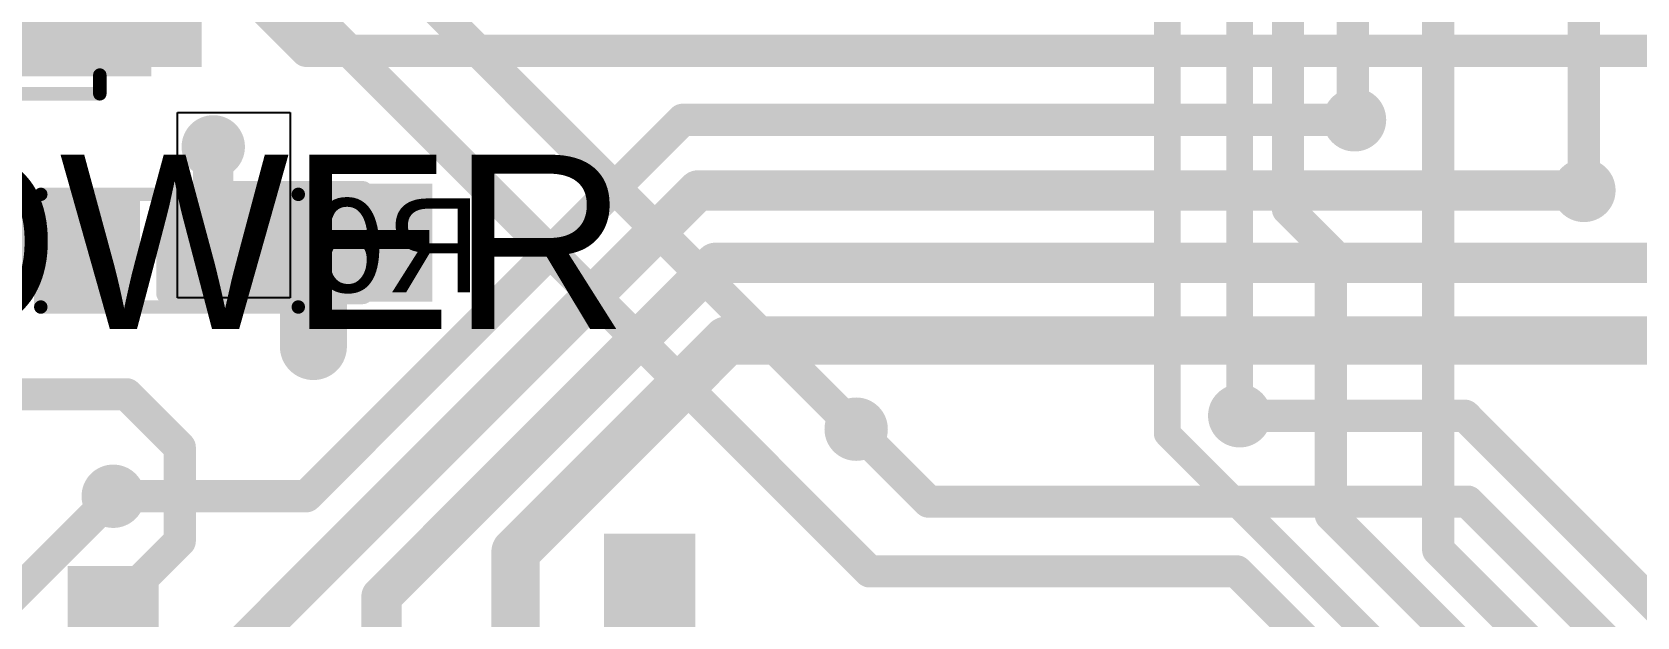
# Model space of a CAD drawing. Header units: millimetres. Extents: x -1.41 to 1.31, y -0.13 to 2.68.
# Drawn here: x -0.105 to 0.493, y 0.49 to 0.708 of the extents above; entities that cross this region are included whole.
import ezdxf

# ---------------------------------------------------------------- set-up
doc = ezdxf.new("R2010")
doc.units = ezdxf.units.MM
doc.header["$MEASUREMENT"] = 0
for name, color, linetype in [('BottomLayer', 5, 'Continuous'), ('BottomOverlay', 54, 'Continuous'), ('BottomPaste', 16, 'Continuous'), ('BottomSolder', 6, 'Continuous'), ('Mechanical2', 216, 'Continuous'), ('TopLayer', 1, 'Continuous'), ('TopOverlay', 2, 'Continuous'), ('TopPaste', 8, 'Continuous'), ('TopSolder', 216, 'Continuous'), ('ViaHoleLayer', 16, 'Continuous')]:
    doc.layers.add(name, color=color, linetype=linetype)
doc.styles.add('Arial', font='', dxfattribs={"height": 0.2})
doc.styles.get('Arial').set_extended_font_data('Arial')

# ---------------------------------------------------------------- blocks, each defined once
blk = doc.blocks.new('CAP_CASE_A_B_8')
at = {"layer": 'BottomLayer'}
for points in [[(-0.07421, 0.02343), (-0.03248, 0.02343), (-0.03248, -0.02343), (-0.07421, -0.02343)], [(-0.07421, 0.02343), (-0.03248, 0.02343), (-0.03248, -0.02343), (-0.07421, -0.02343)], [(0.03248, 0.02343), (0.07421, 0.02343), (0.07421, -0.02343), (0.03248, -0.02343)]]:
    blk.add_hatch(color=5, dxfattribs=at).paths.add_polyline_path(points)
at = {"layer": 'BottomPaste'}
for points in [[(-0.07421, 0.02343), (-0.03248, 0.02343), (-0.03248, -0.02343), (-0.07421, -0.02343)], [(-0.07421, 0.02343), (-0.03248, 0.02343), (-0.03248, -0.02343), (-0.07421, -0.02343)], [(0.03248, 0.02343), (0.07421, 0.02343), (0.07421, -0.02343), (0.03248, -0.02343)]]:
    blk.add_hatch(color=16, dxfattribs=at).paths.add_polyline_path(points)
at = {"layer": 'BottomSolder'}
for points in [[(-0.07821, 0.02743), (-0.02848, 0.02743), (-0.02848, -0.02743), (-0.07821, -0.02743)], [(-0.07821, 0.02743), (-0.02848, 0.02743), (-0.02848, -0.02743), (-0.07821, -0.02743)], [(0.02848, 0.02743), (0.07821, 0.02743), (0.07821, -0.02743), (0.02848, -0.02743)]]:
    blk.add_hatch(color=6, dxfattribs=at).paths.add_polyline_path(points)
at = {"layer": 'BottomOverlay', "const_width": 0.005}
for points in [[(-0.059, 0.034), (0.059, 0.034)], [(-0.059, 0.027), (-0.059, 0.034)], [(0.059, 0.027), (0.059, 0.034)], [(-0.07295, -0.03992), (-0.07295, -0.02992)], [(-0.059, -0.034), (-0.059, -0.027)], [(0.059, -0.034), (0.059, -0.027)], [(-0.078, -0.035), (-0.068, -0.035)], [(-0.059, -0.034), (0.059, -0.034)]]:
    blk.add_lwpolyline(points, dxfattribs=at)
at = {"layer": 'BottomOverlay', "const_width": 0.0025}
for points in [[(-0.06025, 0.034, 1), (-0.05775, 0.034, 1)], [(-0.06025, 0.034, 1), (-0.05775, 0.034, 1)], [(0.05775, 0.034, 1), (0.06025, 0.034, 1)], [(0.05775, 0.034, 1), (0.06025, 0.034, 1)], [(-0.06025, 0.027, 1), (-0.05775, 0.027, 1)], [(0.05775, 0.027, 1), (0.06025, 0.027, 1)], [(-0.0742, -0.02992, 1), (-0.0717, -0.02992, 1)], [(-0.06025, -0.027, 1), (-0.05775, -0.027, 1)], [(0.05775, -0.027, 1), (0.06025, -0.027, 1)], [(-0.07925, -0.035, 1), (-0.07675, -0.035, 1)], [(-0.06925, -0.035, 1), (-0.06675, -0.035, 1)], [(-0.06025, -0.034, 1), (-0.05775, -0.034, 1)], [(-0.06025, -0.034, 1), (-0.05775, -0.034, 1)], [(0.05775, -0.034, 1), (0.06025, -0.034, 1)], [(0.05775, -0.034, 1), (0.06025, -0.034, 1)], [(-0.0742, -0.03992, 1), (-0.0717, -0.03992, 1)]]:
    blk.add_lwpolyline(points, format="xyb", close=True, dxfattribs=at)
blk = doc.blocks.new('LED_0402_65')
at = {"layer": 'TopLayer'}
for points in [[(-0.03091, 0.01417), (-0.0065, 0.01417), (-0.0065, -0.01417), (-0.03091, -0.01417)], [(0.0065, 0.01417), (0.03091, 0.01417), (0.03091, -0.01417), (0.0065, -0.01417)]]:
    blk.add_hatch(color=1, dxfattribs=at).paths.add_polyline_path(points)
at = {"layer": 'TopOverlay'}
blk.add_hatch(color=2, dxfattribs=at).paths.add_polyline_path([(0.037, -0.022), (0.063, -0.022), (0.063, 0.022), (0.037, 0.022)])
at = {"layer": 'TopPaste'}
for points in [[(-0.03091, 0.01417), (-0.0065, 0.01417), (-0.0065, -0.01417), (-0.03091, -0.01417)], [(0.0065, 0.01417), (0.03091, 0.01417), (0.03091, -0.01417), (0.0065, -0.01417)]]:
    blk.add_hatch(color=8, dxfattribs=at).paths.add_polyline_path(points)
at = {"layer": 'TopSolder'}
for points in [[(-0.03491, 0.01817), (-0.0025, 0.01817), (-0.0025, -0.01817), (-0.03491, -0.01817)], [(0.0025, 0.01817), (0.03491, 0.01817), (0.03491, -0.01817), (0.0025, -0.01817)]]:
    blk.add_hatch(color=216, dxfattribs=at).paths.add_polyline_path(points)
at = {"layer": 'TopOverlay', "const_width": 0.00787}
for points in [[(-0.036, 0.019), (0.037, 0.019)], [(-0.036, -0.019), (-0.036, 0.019)], [(0.037, -0.019), (0.037, 0.019)], [(-0.036, -0.019), (0.037, -0.019)]]:
    blk.add_lwpolyline(points, dxfattribs=at)
at = {"layer": 'TopOverlay', "const_width": 0.00394}
for points in [[(-0.03797, 0.019, 1), (-0.03403, 0.019, 1)], [(-0.03797, 0.019, 1), (-0.03403, 0.019, 1)], [(0.03503, 0.019, 1), (0.03897, 0.019, 1)], [(0.03503, 0.019, 1), (0.03897, 0.019, 1)], [(-0.03797, -0.019, 1), (-0.03403, -0.019, 1)], [(-0.03797, -0.019, 1), (-0.03403, -0.019, 1)], [(0.03503, -0.019, 1), (0.03897, -0.019, 1)], [(0.03503, -0.019, 1), (0.03897, -0.019, 1)]]:
    blk.add_lwpolyline(points, format="xyb", close=True, dxfattribs=at)
blk = doc.blocks.new('R__0603_B_71')
at = {"layer": 'BottomLayer'}
for points in [[(-0.045, -0.0175), (-0.045, 0.0175), (-0.015, 0.0175), (-0.015, -0.0175)], [(0.015, -0.0175), (0.015, 0.0175), (0.045, 0.0175), (0.045, -0.0175)]]:
    blk.add_hatch(color=5, dxfattribs=at).paths.add_polyline_path(points)
at = {"layer": 'BottomPaste'}
for points in [[(-0.045, -0.0175), (-0.045, 0.0175), (-0.015, 0.0175), (-0.015, -0.0175)], [(0.015, -0.0175), (0.015, 0.0175), (0.045, 0.0175), (0.045, -0.0175)]]:
    blk.add_hatch(color=16, dxfattribs=at).paths.add_polyline_path(points)
at = {"layer": 'BottomSolder'}
for points in [[(-0.049, -0.0215), (-0.049, 0.0215), (-0.011, 0.0215), (-0.011, -0.0215)], [(0.011, -0.0215), (0.011, 0.0215), (0.049, 0.0215), (0.049, -0.0215)]]:
    blk.add_hatch(color=6, dxfattribs=at).paths.add_polyline_path(points)
at = {"layer": 'BottomOverlay', "const_width": 0.005}
for points in [[(-0.048, 0.021), (-0.048, -0.021)], [(0.048, 0.021), (-0.048, 0.021)], [(0.048, 0.021), (0.048, -0.021)], [(0.048, -0.021), (-0.048, -0.021)]]:
    blk.add_lwpolyline(points, dxfattribs=at)
at = {"layer": 'BottomOverlay', "const_width": 0.0025}
for points in [[(-0.04925, 0.021, 1), (-0.04675, 0.021, 1)], [(-0.04925, 0.021, 1), (-0.04675, 0.021, 1)], [(0.04675, 0.021, 1), (0.04925, 0.021, 1)], [(0.04675, 0.021, 1), (0.04925, 0.021, 1)], [(-0.04925, -0.021, 1), (-0.04675, -0.021, 1)], [(-0.04925, -0.021, 1), (-0.04675, -0.021, 1)], [(0.04675, -0.021, 1), (0.04925, -0.021, 1)], [(0.04675, -0.021, 1), (0.04925, -0.021, 1)]]:
    blk.add_lwpolyline(points, format="xyb", close=True, dxfattribs=at)

msp = doc.modelspace()

# ---------------------------------------------------------------- hatches: boundary and pattern name
at = {"layer": 'BottomLayer'}
msp.add_hatch(color=5, dxfattribs=at).paths.add_polyline_path([(-0.042, 0.695), (-0.042, 0.736), (-0.148, 0.736), (-0.148, 0.695)])
h = msp.add_hatch(color=5, dxfattribs=at)
edge = h.paths.add_edge_path()
edge.add_arc((-0.055, 0.716), 0.01181, 0, 360)
h = msp.add_hatch(color=5, dxfattribs=at)
edge = h.paths.add_edge_path()
edge.add_arc((0.38781, 0.67531), 0.01181, 0, 360)
h = msp.add_hatch(color=5, dxfattribs=at)
edge = h.paths.add_edge_path()
edge.add_arc((-0.0377, 0.66523), 0.01181, 0, 360)
h = msp.add_hatch(color=5, dxfattribs=at)
edge = h.paths.add_edge_path()
edge.add_arc((0.47334, 0.649), 0.01181, 0, 360)
h = msp.add_hatch(color=5, dxfattribs=at)
edge = h.paths.add_edge_path()
edge.add_arc((-0.00037, 0.59081), 0.01181, 0, 360)
h = msp.add_hatch(color=5, dxfattribs=at)
edge = h.paths.add_edge_path()
edge.add_arc((0.345, 0.565), 0.01181, 0, 360)
h = msp.add_hatch(color=5, dxfattribs=at)
edge = h.paths.add_edge_path()
edge.add_arc((0.202, 0.56), 0.01181, 0, 360)
h = msp.add_hatch(color=5, dxfattribs=at)
edge = h.paths.add_edge_path()
edge.add_arc((-0.075, 0.535), 0.01181, 0, 360)
h = msp.add_hatch(color=5, dxfattribs=at)
edge = h.paths.add_edge_path()
edge.add_arc((0.125, 0.505), 0.01181, 0, 360)
h = msp.add_hatch(color=5, dxfattribs=at)
edge = h.paths.add_edge_path()
edge.add_arc((-0.07425, 0.49425), 0.01181, 0, 360)
at = {"layer": 'TopLayer'}
h = msp.add_hatch(color=1, dxfattribs=at)
edge = h.paths.add_edge_path()
edge.add_arc((-0.055, 0.716), 0.01181, 0, 360)
h = msp.add_hatch(color=1, dxfattribs=at)
edge = h.paths.add_edge_path()
edge.add_arc((0.38781, 0.67531), 0.01181, 0, 360)
h = msp.add_hatch(color=1, dxfattribs=at)
edge = h.paths.add_edge_path()
edge.add_arc((-0.0377, 0.66523), 0.01181, 0, 360)
h = msp.add_hatch(color=1, dxfattribs=at)
edge = h.paths.add_edge_path()
edge.add_arc((0.47334, 0.649), 0.01181, 0, 360)
h = msp.add_hatch(color=1, dxfattribs=at)
edge = h.paths.add_edge_path()
edge.add_arc((-0.00037, 0.59081), 0.01181, 0, 360)
h = msp.add_hatch(color=1, dxfattribs=at)
edge = h.paths.add_edge_path()
edge.add_arc((0.345, 0.565), 0.01181, 0, 360)
h = msp.add_hatch(color=1, dxfattribs=at)
edge = h.paths.add_edge_path()
edge.add_arc((0.202, 0.56), 0.01181, 0, 360)
h = msp.add_hatch(color=1, dxfattribs=at)
edge = h.paths.add_edge_path()
edge.add_arc((-0.075, 0.535), 0.01181, 0, 360)
for points in [[(0.142, 0.521), (0.108, 0.521), (0.108, 0.401), (0.142, 0.401)], [(-0.058, 0.509), (-0.092, 0.509), (-0.092, 0.401), (-0.058, 0.401)]]:
    msp.add_hatch(color=1, dxfattribs=at).paths.add_polyline_path(points)
h = msp.add_hatch(color=1, dxfattribs=at)
edge = h.paths.add_edge_path()
edge.add_arc((0.125, 0.505), 0.01181, 0, 360)
h = msp.add_hatch(color=1, dxfattribs=at)
edge = h.paths.add_edge_path()
edge.add_arc((-0.07425, 0.49425), 0.01181, 0, 360)
at = {"layer": 'ViaHoleLayer'}
h = msp.add_hatch(color=16, dxfattribs=at)
edge = h.paths.add_edge_path()
edge.add_arc((0.38781, 0.67531), 0.00591, 0, 360)
h = msp.add_hatch(color=16, dxfattribs=at)
edge = h.paths.add_edge_path()
edge.add_arc((-0.0377, 0.66523), 0.00591, 0, 360)
h = msp.add_hatch(color=16, dxfattribs=at)
edge = h.paths.add_edge_path()
edge.add_arc((0.47334, 0.649), 0.00591, 0, 360)
h = msp.add_hatch(color=16, dxfattribs=at)
edge = h.paths.add_edge_path()
edge.add_arc((-0.00037, 0.59081), 0.00591, 0, 360)
h = msp.add_hatch(color=16, dxfattribs=at)
edge = h.paths.add_edge_path()
edge.add_arc((0.345, 0.565), 0.00591, 0, 360)
h = msp.add_hatch(color=16, dxfattribs=at)
edge = h.paths.add_edge_path()
edge.add_arc((0.202, 0.56), 0.00591, 0, 360)
h = msp.add_hatch(color=16, dxfattribs=at)
edge = h.paths.add_edge_path()
edge.add_arc((-0.075, 0.535), 0.00591, 0, 360)
h = msp.add_hatch(color=16, dxfattribs=at)
edge = h.paths.add_edge_path()
edge.add_arc((0.125, 0.505), 0.00591, 0, 360)
h = msp.add_hatch(color=16, dxfattribs=at)
edge = h.paths.add_edge_path()
edge.add_arc((-0.07425, 0.49425), 0.00591, 0, 360)

# ---------------------------------------------------------------- linework, layer by layer
at = {"layer": 'BottomLayer'}
for p, q in [((-0.051, 0.609), (-0.051, 0.678)), ((-0.051, 0.678), (-0.009, 0.678)), ((-0.009, 0.678), (-0.009, 0.609)), ((-0.009, 0.609), (-0.051, 0.609))]:
    msp.add_line(p, q, dxfattribs=at)
for points, const_width in [([(0.318, 0.55833), (0.318, 0.83896)], 0.01), ([(-0.12, 0.834), (0.207, 0.507)], 0.012), ([(0.345, 0.565), (0.345, 0.836)], 0.01), ([(0.47334, 0.649), (0.47334, 0.826)], 0.012), ([(0.363, 0.642), (0.363, 0.776)], 0.012), ([(0.38719, 0.67593), (0.38719, 0.76559)], 0.012), ([(0.01, 0.752), (0.202, 0.56)], 0.012), ([(0.419, 0.515), (0.419, 0.747)], 0.012), ([(-0.08603, 0.72703), (-0.075, 0.716)], 0.025), ([(0.38719, 0.67593), (0.38781, 0.67531)], 0.012), ([(0.363, 0.642), (0.379, 0.626)], 0.012), ([(-0.0321, 0.63462), (-0.024, 0.62653)], 0.012), ([(-0.22147, 0.62653), (-0.084, 0.62653)], 0.025), ([(0.379, 0.528), (0.379, 0.626)], 0.012), ([(-0.149, 0.573), (-0.07, 0.573)], 0.012), ([(-0.07, 0.573), (-0.05019, 0.55319)], 0.012), ([(0.318, 0.55833), (0.504, 0.37233)], 0.01), ([(-0.05019, 0.51831), (-0.05019, 0.55319)], 0.012), ([(-0.114, 0.496), (-0.075, 0.535)], 0.012), ([(0.379, 0.528), (0.534, 0.373)], 0.012), ([(-0.07425, 0.49425), (-0.05019, 0.51831)], 0.012), ([(0.419, 0.515), (0.513, 0.421)], 0.012), ([(0.207, 0.507), (0.34387, 0.507)], 0.012), ([(0.34387, 0.507), (0.479, 0.37187)], 0.012)]:
    msp.add_lwpolyline(points, dxfattribs=dict(at, const_width=const_width))
for points, const_width in [([(-0.08125, 0.716, 1), (-0.06875, 0.716, 1)], 0.0125), ([(0.38419, 0.67593, 1), (0.39019, 0.67593, 1)], 0.006), ([(0.38419, 0.67593, 1), (0.39019, 0.67593, 1)], 0.006), ([(0.38481, 0.67531, 1), (0.39081, 0.67531, 1)], 0.006), ([(0.47034, 0.649, 1), (0.47634, 0.649, 1)], 0.006), ([(0.36, 0.642, 1), (0.366, 0.642, 1)], 0.006), ([(0.36, 0.642, 1), (0.366, 0.642, 1)], 0.006), ([(-0.0351, 0.63462, 1), (-0.0291, 0.63462, 1)], 0.006), ([(-0.09025, 0.62653, 1), (-0.07775, 0.62653, 1)], 0.0125), ([(-0.027, 0.62653, 1), (-0.021, 0.62653, 1)], 0.006), ([(0.376, 0.626, 1), (0.382, 0.626, 1)], 0.006), ([(0.376, 0.626, 1), (0.382, 0.626, 1)], 0.006), ([(-0.073, 0.573, 1), (-0.067, 0.573, 1)], 0.006), ([(-0.073, 0.573, 1), (-0.067, 0.573, 1)], 0.006), ([(0.3425, 0.565, 1), (0.3475, 0.565, 1)], 0.005), ([(0.199, 0.56, 1), (0.205, 0.56, 1)], 0.006), ([(0.3155, 0.55833, 1), (0.3205, 0.55833, 1)], 0.005), ([(0.3155, 0.55833, 1), (0.3205, 0.55833, 1)], 0.005), ([(-0.05319, 0.55319, 1), (-0.04719, 0.55319, 1)], 0.006), ([(-0.05319, 0.55319, 1), (-0.04719, 0.55319, 1)], 0.006), ([(-0.078, 0.535, 1), (-0.072, 0.535, 1)], 0.006), ([(0.376, 0.528, 1), (0.382, 0.528, 1)], 0.006), ([(0.376, 0.528, 1), (0.382, 0.528, 1)], 0.006), ([(-0.05319, 0.51831, 1), (-0.04719, 0.51831, 1)], 0.006), ([(-0.05319, 0.51831, 1), (-0.04719, 0.51831, 1)], 0.006), ([(0.416, 0.515, 1), (0.422, 0.515, 1)], 0.006), ([(0.416, 0.515, 1), (0.422, 0.515, 1)], 0.006), ([(0.204, 0.507, 1), (0.21, 0.507, 1)], 0.006), ([(0.204, 0.507, 1), (0.21, 0.507, 1)], 0.006), ([(0.34087, 0.507, 1), (0.34687, 0.507, 1)], 0.006), ([(0.34087, 0.507, 1), (0.34687, 0.507, 1)], 0.006), ([(-0.07725, 0.49425, 1), (-0.07125, 0.49425, 1)], 0.006)]:
    msp.add_lwpolyline(points, format="xyb", close=True, dxfattribs=dict(at, const_width=const_width))
at = {"layer": 'Mechanical2', "const_width": 0.015}
msp.add_lwpolyline([(1.30453, 0.77794, -5.376897), (1.30384, 1.78291)], format="xyb", dxfattribs=at)
at = {"layer": 'TopLayer'}
for points, const_width in [([(-0.05306, 0.7511), (-0.00296, 0.701)], 0.012), ([(-0.00296, 0.701), (0.638, 0.701)], 0.012), ([(-0.003, 0.535), (0.13731, 0.67531)], 0.012), ([(0.13731, 0.67531), (0.38781, 0.67531)], 0.012), ([(-0.0377, 0.62953), (-0.0377, 0.66523)], 0.015), ([(-0.025, 0.481), (0.143, 0.649)], 0.015), ([(0.143, 0.649), (0.47334, 0.649)], 0.015), ([(-0.00037, 0.62946), (-0.0003, 0.62953)], 0.025), ([(-0.00037, 0.59081), (-0.00037, 0.62946)], 0.025), ([(0.025, 0.49756), (0.14944, 0.622)], 0.015), ([(0.14944, 0.622), (0.505, 0.622)], 0.015), ([(0.075, 0.51433), (0.15367, 0.593)], 0.018), ([(0.15367, 0.593), (0.55881, 0.593)], 0.018), ([(0.345, 0.565), (0.429, 0.565)], 0.012), ([(0.429, 0.565), (0.506, 0.488)], 0.012), ([(0.202, 0.56), (0.229, 0.533)], 0.012), ([(-0.075, 0.535), (-0.003, 0.535)], 0.012), ([(0.229, 0.533), (0.43, 0.533)], 0.012), ([(0.43, 0.533), (0.487, 0.476)], 0.012), ([(0.075, 0.42253), (0.075, 0.51433)], 0.018), ([(0.025, 0.42253), (0.025, 0.49756)], 0.015)]:
    msp.add_lwpolyline(points, dxfattribs=dict(at, const_width=const_width))
for points, const_width in [([(-0.00596, 0.701, 1), (0.00004, 0.701, 1)], 0.006), ([(-0.00596, 0.701, 1), (0.00004, 0.701, 1)], 0.006), ([(0.13431, 0.67531, 1), (0.14031, 0.67531, 1)], 0.006), ([(0.13431, 0.67531, 1), (0.14031, 0.67531, 1)], 0.006), ([(0.38481, 0.67531, 1), (0.39081, 0.67531, 1)], 0.006), ([(-0.04145, 0.66523, 1), (-0.03395, 0.66523, 1)], 0.0075), ([(0.13925, 0.649, 1), (0.14675, 0.649, 1)], 0.0075), ([(0.13925, 0.649, 1), (0.14675, 0.649, 1)], 0.0075), ([(0.46959, 0.649, 1), (0.47709, 0.649, 1)], 0.0075), ([(-0.00662, 0.62946, 1), (0.00588, 0.62946, 1)], 0.0125), ([(-0.00662, 0.62946, 1), (0.00588, 0.62946, 1)], 0.0125), ([(-0.00655, 0.62953, 1), (0.00595, 0.62953, 1)], 0.0125), ([(-0.04145, 0.62953, 1), (-0.03395, 0.62953, 1)], 0.0075), ([(0.14569, 0.622, 1), (0.15319, 0.622, 1)], 0.0075), ([(0.14569, 0.622, 1), (0.15319, 0.622, 1)], 0.0075), ([(-0.00662, 0.59081, 1), (0.00588, 0.59081, 1)], 0.0125), ([(0.14917, 0.593, 1), (0.15817, 0.593, 1)], 0.009), ([(0.14917, 0.593, 1), (0.15817, 0.593, 1)], 0.009), ([(0.342, 0.565, 1), (0.348, 0.565, 1)], 0.006), ([(0.426, 0.565, 1), (0.432, 0.565, 1)], 0.006), ([(0.426, 0.565, 1), (0.432, 0.565, 1)], 0.006), ([(0.199, 0.56, 1), (0.205, 0.56, 1)], 0.006), ([(-0.078, 0.535, 1), (-0.072, 0.535, 1)], 0.006), ([(-0.006, 0.535, 1), (0, 0.535, 1)], 0.006), ([(-0.006, 0.535, 1), (0, 0.535, 1)], 0.006), ([(0.226, 0.533, 1), (0.232, 0.533, 1)], 0.006), ([(0.226, 0.533, 1), (0.232, 0.533, 1)], 0.006), ([(0.427, 0.533, 1), (0.433, 0.533, 1)], 0.006), ([(0.427, 0.533, 1), (0.433, 0.533, 1)], 0.006), ([(0.0705, 0.51433, 1), (0.0795, 0.51433, 1)], 0.009), ([(0.0705, 0.51433, 1), (0.0795, 0.51433, 1)], 0.009), ([(0.02125, 0.49756, 1), (0.02875, 0.49756, 1)], 0.0075), ([(0.02125, 0.49756, 1), (0.02875, 0.49756, 1)], 0.0075)]:
    msp.add_lwpolyline(points, format="xyb", close=True, dxfattribs=dict(at, const_width=const_width))

# ---------------------------------------------------------------- block references
for name, p in [('CAP_CASE_A_B_8', (-0.139, 0.719)), ('LED_0402_65', (-0.019, 0.62953))]:
    msp.add_blockref(name, p)
at = {"rotation": 180}
msp.add_blockref('R__0603_B_71', (-0.054, 0.62653), dxfattribs=at)

# ---------------------------------------------------------------- texts
at = {"layer": 'BottomOverlay', "style": 'Arial', "text_generation_flag": 2}
msp.add_text('R6', height=0.035, dxfattribs=at).set_placement((0.062, 0.611))
at = {"layer": 'TopOverlay', "style": 'Arial'}
msp.add_text('3V3 POWER', height=0.065, rotation=360, dxfattribs=at).set_placement((-0.413, 0.59731))

doc.saveas('drawing.dxf')
